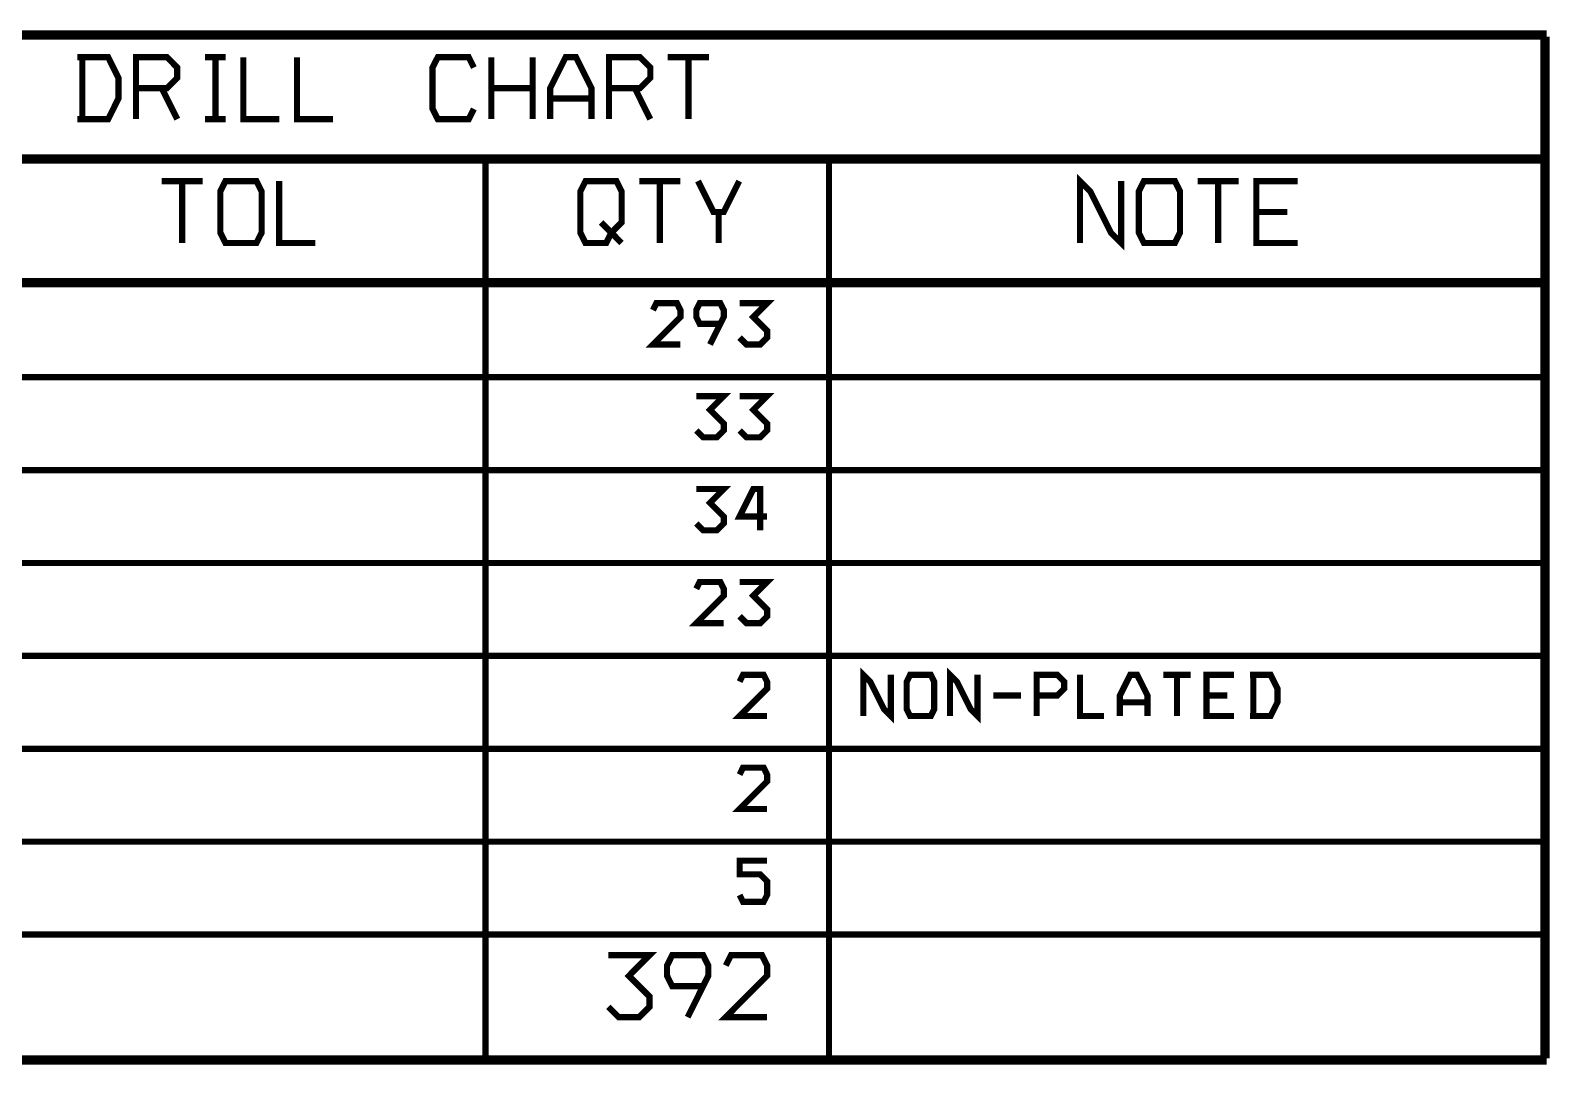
# Model space of a CAD drawing. Extents: x -118 to 4, y -52 to 56.
# Drawn here: x -71.6 to -9.3, y -52.3 to -9.9 of the extents above; entities that cross this region are included whole.
import ezdxf

# ---------------------------------------------------------------- set-up
doc = ezdxf.new("R2010")
doc.units = 0
doc.header["$MEASUREMENT"] = 0
doc.layers.add('22-302-0_DRD', color=7, linetype='CONTINUOUS')

msp = doc.modelspace()

# ---------------------------------------------------------------- linework, layer by layer
at = {"layer": '22-302-0_DRD', "const_width": 0.254}
for points in [[(-9.398, -10.033), (-104.267, -10.033)], [(-9.525, -10.16), (-104.14, -10.16)], [(-9.525, -52.07), (-9.525, -10.16)], [(-9.398, -52.07), (-9.398, -10.16)], [(-69.68998, -13.54582), (-68.41998, -13.54582), (-67.99834, -12.7), (-67.99834, -11.85418), (-68.41998, -11.00582), (-69.68998, -11.00582)], [(-69.47916, -13.54582), (-69.47916, -11.00582)], [(-67.27698, -12.27582), (-66.00698, -12.27582), (-65.58534, -11.85418), (-65.58534, -11.43), (-66.00698, -11.00582), (-67.27698, -11.00582), (-67.27698, -13.54582)], [(-63.59398, -11.00582), (-64.44234, -11.00582)], [(-64.01816, -13.54582), (-64.01816, -11.00582)], [(-61.39434, -13.54582), (-62.87516, -13.54582), (-62.87516, -11.00582)], [(-59.19216, -13.54582), (-60.67298, -13.54582), (-60.67298, -11.00582)], [(-53.41366, -13.12418), (-53.62448, -13.54582), (-54.89448, -13.54582), (-55.10784, -13.12418), (-55.10784, -11.43), (-54.89448, -11.00582), (-53.62448, -11.00582), (-53.41366, -11.43)], [(-52.69484, -13.54582), (-52.69484, -11.00582)], [(-51.00066, -13.54582), (-51.00066, -11.00582)], [(-48.58766, -13.54582), (-48.58766, -12.27582), (-49.22266, -11.00582), (-49.64684, -11.00582), (-50.28184, -12.27582), (-50.28184, -13.54582)], [(-47.86884, -12.27582), (-46.59884, -12.27582), (-46.17466, -11.85418), (-46.17466, -11.43), (-46.59884, -11.00582), (-47.86884, -11.00582), (-47.86884, -13.54582)], [(-43.76166, -11.00582), (-45.45584, -11.00582)], [(-44.60748, -13.54582), (-44.60748, -11.00582)], [(-66.22034, -12.27582), (-65.58534, -13.54582)], [(-51.00066, -12.27582), (-52.69484, -12.27582)], [(-46.80966, -12.27582), (-46.17466, -13.54582)], [(-48.58766, -12.7), (-50.28184, -12.7)], [(-63.59398, -13.54582), (-64.44234, -13.54582)], [(-9.525, -15.113), (-104.14, -15.113)], [(-9.525, -15.24), (-104.14, -15.24)], [(-52.93868, -52.07), (-52.93868, -15.24)], [(-38.84168, -52.07), (-38.84168, -15.24)], [(-64.53632, -16.08582), (-66.2305, -16.08582)], [(-65.38468, -18.62582), (-65.38468, -16.08582)], [(-63.60668, -18.62582), (-63.8175, -18.20418), (-63.8175, -16.51), (-63.60668, -16.08582), (-62.33668, -16.08582), (-62.12332, -16.51), (-62.12332, -18.20418), (-62.33668, -18.62582), (-63.60668, -18.62582)], [(-59.92368, -18.62582), (-61.4045, -18.62582), (-61.4045, -16.08582)], [(-49.04232, -18.20418), (-48.8315, -18.62582), (-47.98568, -18.62582), (-47.77232, -18.20418), (-47.35068, -17.78), (-47.35068, -16.51), (-47.5615, -16.08582), (-48.8315, -16.08582), (-49.04232, -16.51), (-49.04232, -18.20418)], [(-44.93768, -16.08582), (-46.62932, -16.08582)], [(-45.7835, -18.62582), (-45.7835, -16.08582)], [(-42.52468, -16.08582), (-43.15968, -17.35582), (-43.58132, -17.35582), (-44.21632, -16.08582)], [(-26.85034, -16.08582), (-26.85034, -18.62582), (-27.27198, -18.20418), (-28.12034, -16.51), (-28.54198, -16.08582), (-28.54198, -18.62582)], [(-25.91816, -18.62582), (-26.12898, -18.20418), (-26.12898, -16.51), (-25.91816, -16.08582), (-24.64816, -16.08582), (-24.43734, -16.51), (-24.43734, -18.20418), (-24.64816, -18.62582), (-25.91816, -18.62582)], [(-22.02434, -16.08582), (-23.71598, -16.08582)], [(-22.87016, -18.62582), (-22.87016, -16.08582)], [(-19.61134, -18.62582), (-21.30298, -18.62582), (-21.30298, -16.08582), (-19.61134, -16.08582)], [(-43.3705, -18.62582), (-43.3705, -17.35582)], [(-20.03298, -17.35582), (-21.30298, -17.35582)], [(-48.1965, -17.78), (-47.35068, -18.62582)], [(-9.525, -20.193), (-104.14, -20.193)], [(-9.525, -20.32), (-104.14, -20.32)], [(-44.93768, -22.78888), (-46.06544, -22.78888), (-44.93768, -21.66112), (-44.93768, -21.37918), (-45.07738, -21.09724), (-45.92574, -21.09724), (-46.06544, -21.37918)], [(-43.29938, -21.94306), (-44.14774, -21.94306), (-44.28744, -21.66112), (-44.28744, -21.37918), (-44.14774, -21.09724), (-43.29938, -21.09724), (-43.15968, -21.37918), (-43.15968, -21.66112), (-43.72356, -22.78888)], [(-42.50944, -22.50694), (-42.2275, -22.78888), (-41.66362, -22.78888), (-41.38168, -22.50694), (-41.38168, -22.225), (-41.94556, -21.66112), (-41.38168, -21.09724), (-42.50944, -21.09724)], [(-9.525, -24.13), (-104.14, -24.13)], [(-44.28744, -26.31694), (-44.0055, -26.59888), (-43.44162, -26.59888), (-43.15968, -26.31694), (-43.15968, -26.035), (-43.72356, -25.47112), (-43.15968, -24.90724), (-44.28744, -24.90724)], [(-42.50944, -26.31694), (-42.2275, -26.59888), (-41.66362, -26.59888), (-41.38168, -26.31694), (-41.38168, -26.035), (-41.94556, -25.47112), (-41.38168, -24.90724), (-42.50944, -24.90724)], [(-9.525, -27.94), (-104.14, -27.94)], [(-44.28744, -30.12694), (-44.0055, -30.40888), (-43.44162, -30.40888), (-43.15968, -30.12694), (-43.15968, -29.845), (-43.72356, -29.28112), (-43.15968, -28.71724), (-44.28744, -28.71724)], [(-41.38168, -29.845), (-42.50944, -29.845), (-41.94556, -28.71724), (-41.66362, -28.71724), (-41.66362, -30.40888)], [(-9.525, -31.75), (-104.14, -31.75)], [(-43.15968, -34.21888), (-44.28744, -34.21888), (-43.15968, -33.09112), (-43.15968, -32.80918), (-43.29938, -32.52724), (-44.14774, -32.52724), (-44.28744, -32.80918)], [(-42.50944, -33.93694), (-42.2275, -34.21888), (-41.66362, -34.21888), (-41.38168, -33.93694), (-41.38168, -33.655), (-41.94556, -33.09112), (-41.38168, -32.52724), (-42.50944, -32.52724)], [(-9.525, -35.56), (-104.14, -35.56)], [(-36.30168, -36.33724), (-36.30168, -38.02888), (-36.58362, -37.74694), (-37.1475, -36.61918), (-37.42944, -36.33724), (-37.42944, -38.02888)], [(-32.74568, -36.33724), (-32.74568, -38.02888), (-33.02762, -37.74694), (-33.5915, -36.61918), (-33.87344, -36.33724), (-33.87344, -38.02888)], [(-41.38168, -38.02888), (-42.50944, -38.02888), (-41.38168, -36.90112), (-41.38168, -36.61918), (-41.52138, -36.33724), (-42.36974, -36.33724), (-42.50944, -36.61918)], [(-35.51174, -38.02888), (-35.65144, -37.74694), (-35.65144, -36.61918), (-35.51174, -36.33724), (-34.66338, -36.33724), (-34.52368, -36.61918), (-34.52368, -37.74694), (-34.66338, -38.02888), (-35.51174, -38.02888)], [(-30.31744, -37.18306), (-29.47162, -37.18306), (-29.18968, -36.90112), (-29.18968, -36.61918), (-29.47162, -36.33724), (-30.31744, -36.33724), (-30.31744, -38.02888)], [(-27.55138, -38.02888), (-28.53944, -38.02888), (-28.53944, -36.33724)], [(-25.77338, -38.02888), (-25.77338, -37.18306), (-26.19756, -36.33724), (-26.4795, -36.33724), (-26.90368, -37.18306), (-26.90368, -38.02888)], [(-23.99538, -36.33724), (-25.12568, -36.33724)], [(-24.5618, -38.02888), (-24.5618, -36.33724)], [(-22.21738, -38.02888), (-23.34768, -38.02888), (-23.34768, -36.33724), (-22.21738, -36.33724)], [(-21.56968, -38.02888), (-20.72132, -38.02888), (-20.43938, -37.465), (-20.43938, -36.90112), (-20.72132, -36.33724), (-21.56968, -36.33724)], [(-21.42744, -38.02888), (-21.42744, -36.33724)], [(-30.96768, -37.18306), (-32.09544, -37.18306)], [(-25.77338, -37.465), (-26.90368, -37.465)], [(-22.49932, -37.18306), (-23.34768, -37.18306)], [(-9.525, -39.37), (-104.14, -39.37)], [(-41.38168, -41.83888), (-42.50944, -41.83888), (-41.38168, -40.71112), (-41.38168, -40.42918), (-41.52138, -40.14724), (-42.36974, -40.14724), (-42.50944, -40.42918)], [(-9.525, -43.18), (-104.14, -43.18)], [(-42.50944, -45.36694), (-42.36974, -45.64888), (-41.52138, -45.64888), (-41.38168, -45.36694), (-41.38168, -44.80306), (-41.66362, -44.52112), (-42.50944, -44.52112), (-42.50944, -43.95724), (-41.38168, -43.95724)], [(-9.525, -46.99), (-104.14, -46.99)], [(-47.89932, -49.95418), (-47.47768, -50.37582), (-46.62932, -50.37582), (-46.20768, -49.95418), (-46.20768, -49.53), (-47.0535, -48.68418), (-46.20768, -47.83582), (-47.89932, -47.83582)], [(-44.0055, -49.10582), (-45.2755, -49.10582), (-45.48632, -48.68418), (-45.48632, -48.26), (-45.2755, -47.83582), (-44.0055, -47.83582), (-43.79468, -48.26), (-43.79468, -48.68418), (-44.6405, -50.37582)], [(-41.38168, -50.37582), (-43.07332, -50.37582), (-41.38168, -48.68418), (-41.38168, -48.26), (-41.5925, -47.83582), (-42.8625, -47.83582), (-43.07332, -48.26)], [(-9.398, -52.197), (-104.267, -52.197)], [(-9.525, -52.07), (-104.14, -52.07)]]:
    msp.add_lwpolyline(points, dxfattribs=at)

doc.saveas('drawing.dxf')
